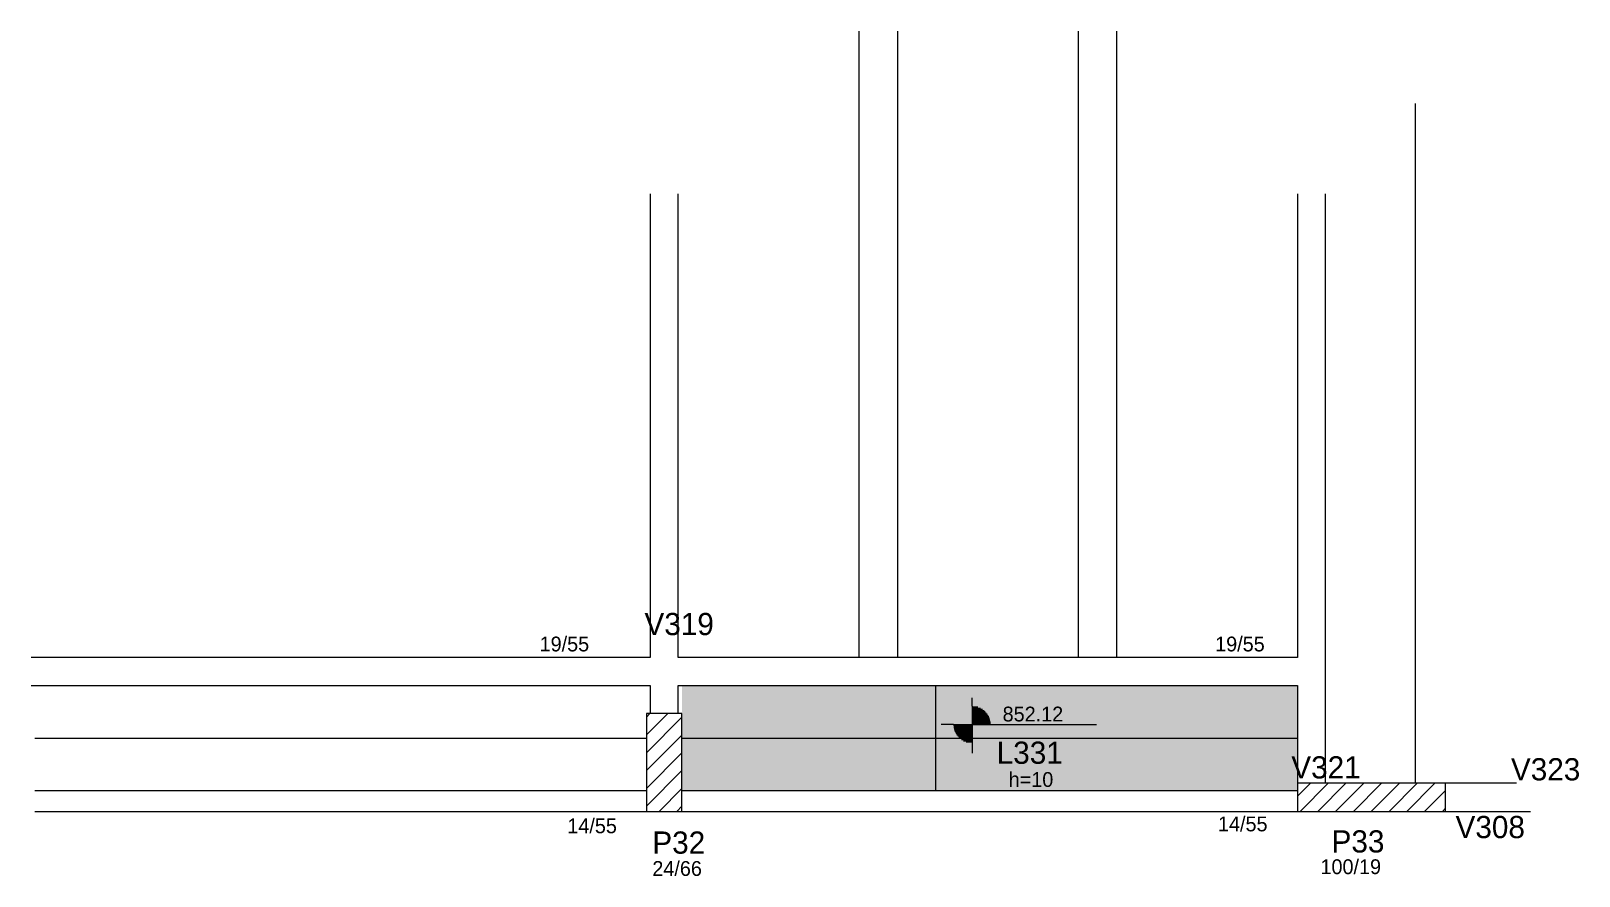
# Model space of a CAD drawing. Header units: metres. Extents: x 4478 to 5523, y 1520 to 2091.
import ezdxf

# ---------------------------------------------------------------- set-up
doc = ezdxf.new("R2010")
doc.units = ezdxf.units.M
for name, color, linetype in [('3', 7, 'Continuous'), ('4', 7, 'Continuous'), ('7', 7, 'Continuous'), ('Painéis', 7, 'Continuous'), ('REAPROVEITAMENTO', 7, 'Continuous')]:
    doc.layers.add(name, color=color, linetype=linetype)

msp = doc.modelspace()

# ---------------------------------------------------------------- hatches: boundary and pattern name
at = {"layer": 'REAPROVEITAMENTO'}
h = msp.add_hatch(color=7, dxfattribs=at)
h.dxf.hatch_style = 1
h.paths.add_polyline_path([(5333.1, 1577.9), (5333.1, 1648.9), (5333.1, 1648.9), (4917.6, 1648.9), (4917.6, 1648.9), (4917.6, 1577.9), (4917.6, 1577.9), (5333.1, 1577.9)])

# ---------------------------------------------------------------- linework, layer by layer
at = {"layer": '3', "color": 7, "lineweight": 25}
for p, q in [((5113.5, 1635), (5113.5, 1640.6)), ((5113.5, 1635), (5113.5, 1610)), ((5113.5, 1634.4), (5117.3, 1634.4)), ((5113.5, 1633.6), (5119.2, 1633.6)), ((5113.5, 1632.9), (5120.5, 1632.9)), ((5113.5, 1632.1), (5121.6, 1632.1)), ((5113.5, 1631.3), (5122.4, 1631.3)), ((4893.6, 1615.5), (4908, 1629.9)), ((4893.6, 1627.5), (4896, 1629.9)), ((4893.6, 1603.5), (4917.6, 1627.5)), ((5101, 1622.5), (5092.5, 1622.5)), ((5101, 1622.5), (5126, 1622.5)), ((5113.5, 1621.8), (5101, 1621.8)), ((5113.5, 1621), (5101.1, 1621)), ((5113.5, 1620.2), (5101.2, 1620.2)), ((5113.5, 1630.5), (5123.1, 1630.5)), ((5113.5, 1629.7), (5123.7, 1629.7)), ((5113.5, 1628.9), (5124.2, 1628.9)), ((5113.5, 1628.1), (5124.7, 1628.1)), ((5113.5, 1627.3), (5125, 1627.3)), ((5113.5, 1626.5), (5125.3, 1626.5)), ((5113.5, 1625.7), (5125.5, 1625.7)), ((5113.5, 1624.9), (5125.7, 1624.9)), ((5113.5, 1624.1), (5125.9, 1624.1)), ((5113.5, 1623.3), (5126, 1623.3)), ((5126, 1622.5), (5197.4, 1622.5)), ((4893.6, 1591.4), (4917.6, 1615.4)), ((5113.5, 1619.4), (5101.4, 1619.4)), ((5113.5, 1618.6), (5101.6, 1618.6)), ((5113.5, 1617.8), (5101.9, 1617.8)), ((5113.5, 1617), (5102.3, 1617)), ((5113.5, 1616.2), (5102.7, 1616.2)), ((5113.5, 1615.4), (5103.2, 1615.4)), ((5113.5, 1614.6), (5103.8, 1614.6)), ((5113.5, 1613.8), (5104.5, 1613.8)), ((5113.5, 1613), (5105.3, 1613)), ((5113.5, 1612.2), (5106.4, 1612.2)), ((5113.5, 1611.4), (5107.7, 1611.4)), ((5113.5, 1610.7), (5109.6, 1610.7)), ((5113.5, 1610), (5113.5, 1603.2)), ((4893.6, 1579.4), (4917.6, 1603.4)), ((4893.6, 1567.4), (4917.6, 1591.4)), ((4902.1, 1563.9), (4917.6, 1579.4)), ((5333.1, 1574.1), (5341.9, 1582.9)), ((5334.9, 1563.9), (5353.9, 1582.9)), ((5346.9, 1563.9), (5365.9, 1582.9)), ((5358.9, 1563.9), (5377.9, 1582.9)), ((5370.9, 1563.9), (5389.9, 1582.9)), ((5383, 1563.9), (5402, 1582.9)), ((5395, 1563.9), (5414, 1582.9)), ((5407, 1563.9), (5426, 1582.9)), ((4480.6, 1577.9), (4893.6, 1577.9)), ((4917.6, 1577.9), (5333.1, 1577.9)), ((5419, 1563.9), (5433.1, 1578)), ((4480.6, 1563.9), (4893.6, 1563.9)), ((4914.2, 1563.9), (4917.6, 1567.3)), ((4917.6, 1563.9), (5333.1, 1563.9)), ((5431.1, 1563.9), (5433.1, 1566))]:
    msp.add_line(p, q, dxfattribs=at)
for points in [[(4896.1, 1980.9), (4896.1, 1667.9)], [(4915.1, 1667.9), (4915.1, 1980.9)], [(5333.1, 1980.9), (5333.1, 1667.9)], [(5352.1, 1658.4), (5352.1, 1980.9)], [(4896.1, 1667.9), (4478.1, 1667.9)], [(5333.1, 1667.9), (4915.1, 1667.9)], [(5352.1, 1582.9), (5352.1, 1658.4)], [(4478.1, 1648.9), (4896.1, 1648.9)], [(4896.1, 1648.9), (4896.1, 1629.9)], [(4915.1, 1648.9), (5333.1, 1648.9)], [(4915.1, 1629.9), (4915.1, 1648.9)], [(5333.1, 1648.9), (5333.1, 1582.9)], [(5481.1, 1582.9), (5433.1, 1582.9)], [(5433.1, 1563.9), (5490.6, 1563.9)]]:
    msp.add_lwpolyline(points, dxfattribs=at)
at = {"layer": '7', "color": 7, "lineweight": 25}
for points in [[(4893.6, 1563.9), (4917.6, 1563.9), (4917.6, 1629.9), (4893.6, 1629.9), (4893.6, 1563.9)], [(5333.1, 1563.9), (5433.1, 1563.9), (5433.1, 1582.9), (5333.1, 1582.9), (5333.1, 1563.9)]]:
    msp.add_lwpolyline(points, dxfattribs=at)
at = {"layer": 'Painéis', "color": 7, "lineweight": 25}
for p, q in [((5037.1, 2090.9), (5037.1, 1667.9)), ((5063.1, 2090.9), (5063.1, 1667.9)), ((5185.1, 2090.9), (5185.1, 1667.9)), ((5211.1, 2090.9), (5211.1, 1667.9)), ((5412.6, 2041.9), (5412.6, 1582.9)), ((5089.1, 1577.9), (5089.1, 1648.9)), ((4480.6, 1613.4), (4893.6, 1613.4)), ((4917.6, 1613.4), (5333.1, 1613.4))]:
    msp.add_line(p, q, dxfattribs=at)

# ---------------------------------------------------------------- texts
at = {"layer": '3', "color": 7, "lineweight": 25}
for s, p in [('19/55', (4821.5, 1671.9)), ('19/55', (5277.6, 1671.9)), ('852.12', (5134.1, 1624.6)), ('h=10', (5138.2, 1580.4)), ('14/55', (4840.2, 1549.1)), ('14/55', (5279.5, 1550.4)), ('24/66', (4897.6, 1520.3)), ('100/19', (5348.7, 1521.5))]:
    msp.add_text(s, height=10, dxfattribs=at).set_placement(p)
at = {"layer": '4', "color": 7, "lineweight": 25}
for s, p in [('V319', (4892.3, 1682.9)), ('L331', (5130.1, 1596)), ('V321', (5329, 1586.1)), ('V323', (5477.3, 1584.8)), ('V308', (5439.9, 1545.8)), ('P32', (4897.6, 1535.3)), ('P33', (5356.2, 1536.1))]:
    msp.add_text(s, height=15, dxfattribs=at).set_placement(p)

doc.saveas('drawing.dxf')
